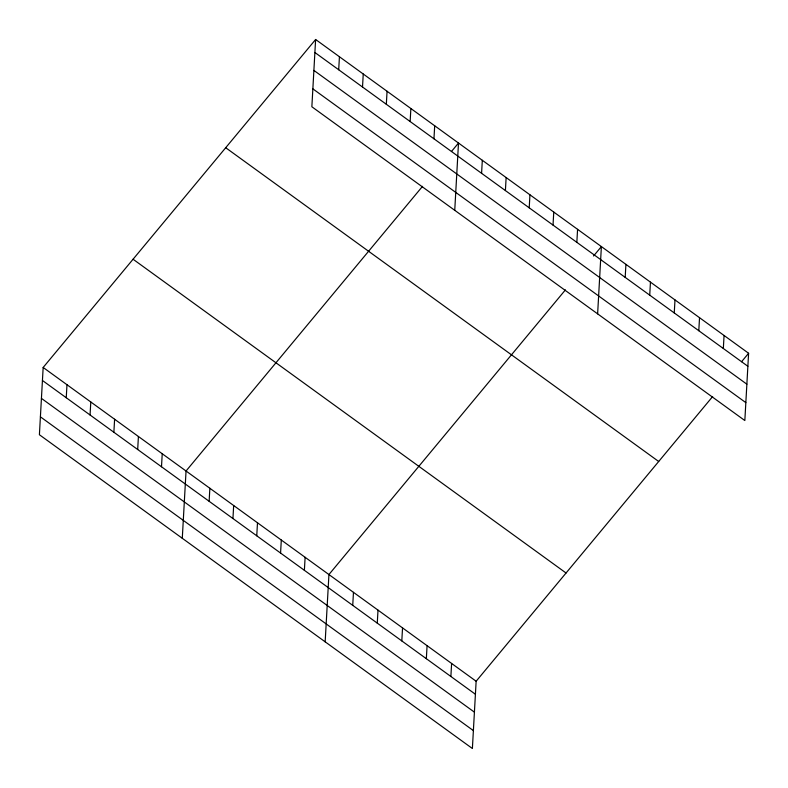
<?xml version="1.0" encoding="UTF-8"?>
<svg xmlns="http://www.w3.org/2000/svg" width="788" height="788" viewBox="0 0 788 788"><rect width="100%" height="100%" fill="white"/><g stroke="black" fill="none" stroke-linecap="round" stroke-linejoin="round"><path stroke-width="1.18" d="M315.614 39.489L311.861 106.764L744.837 420.536L748.6 353.26L315.614 39.489L43.163 367.464L39.4 434.74L472.386 748.511L476.139 681.236L712.638 396.561M66.251 397.743L66.98 384.721M90.059 415L90.787 401.978M113.876 432.257L114.605 419.236M137.693 449.515L138.412 436.493M161.501 466.772L162.229 453.75M182.284 538.283L186.047 471.007L422.535 186.332M209.135 501.286L209.854 488.264M232.943 518.543L233.672 505.522M256.76 535.801L257.489 522.779M280.577 553.058L281.296 540.036M304.385 570.315L305.114 557.293M338.702 69.768L339.431 56.746M325.168 641.826L328.931 574.55L565.42 289.876M362.519 87.025L363.248 74.003M352.738 605.351L353.467 592.33M386.337 104.282L387.056 91.26M377.275 623.131L378.004 610.119M410.144 121.539L410.873 108.517M401.811 640.91L402.54 627.898M433.961 138.796L434.69 125.775M426.347 658.689L427.076 645.677M454.745 210.307L458.498 143.032L451.465 151.503M450.884 676.478L451.603 663.457M481.586 173.311L482.315 160.289M505.404 190.568L506.132 177.546M529.221 207.825L529.94 194.803M553.028 225.082L553.757 212.071M576.846 242.34L577.574 229.328M597.629 313.851L601.382 246.585L593.571 255.992M625.189 277.376L625.918 264.364M649.726 295.155L650.455 282.143M674.262 312.944L674.991 299.923M698.798 330.724L699.527 317.702M723.335 348.503L724.064 335.481M741.567 361.731L748.6 353.26M314.895 52.51L747.871 366.282M313.89 70.408L746.866 384.189M312.856 88.857L745.842 402.629M225.703 147.72L658.689 461.492M133.073 259.232L566.05 573.004M43.163 367.464L476.139 681.236M42.434 380.476L475.41 694.258M41.429 398.383L474.415 712.155M40.405 416.832L473.381 730.604"/></g></svg>
